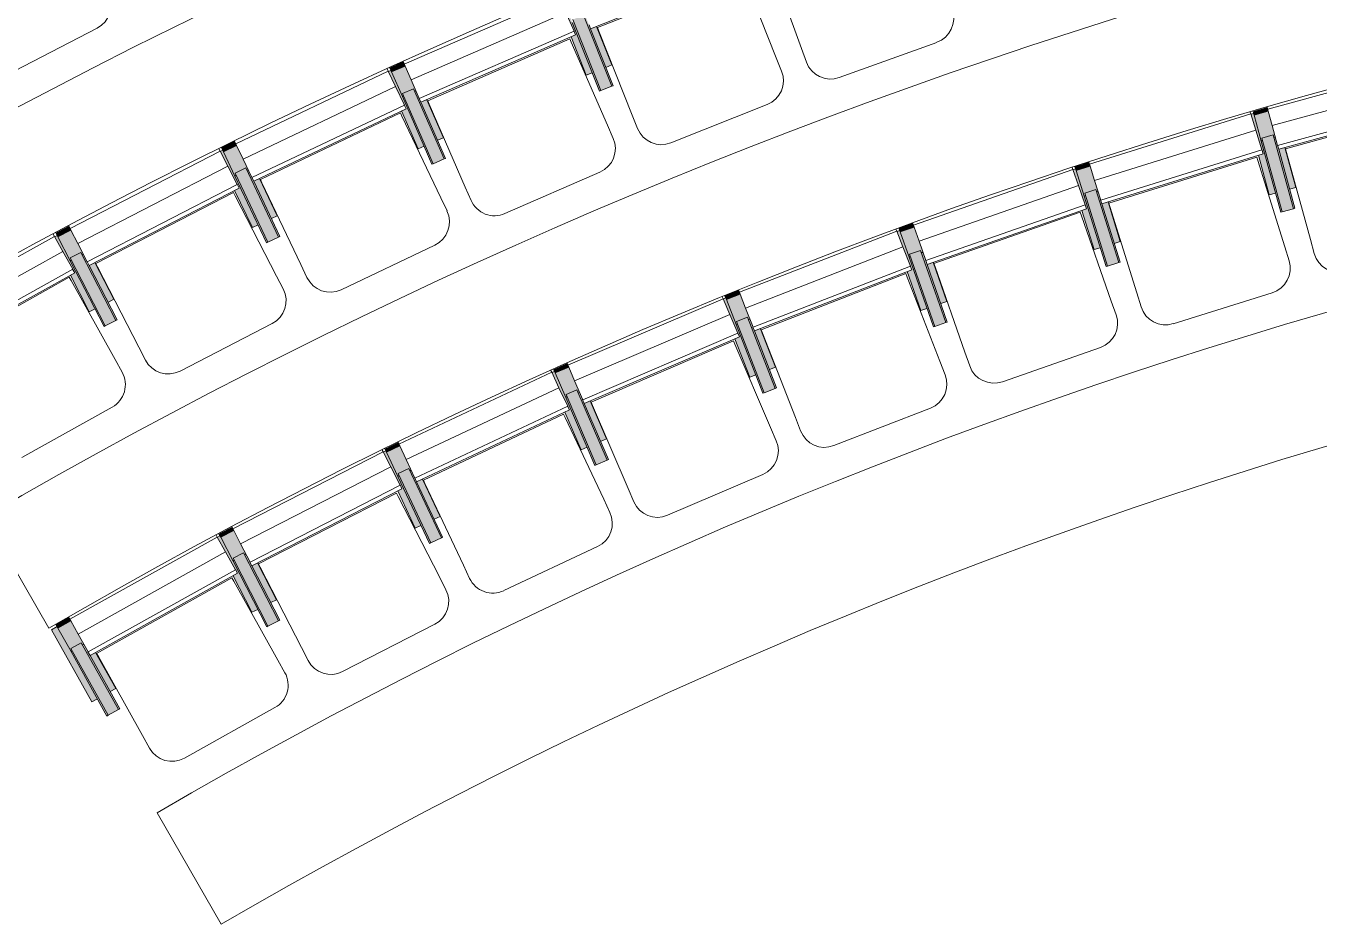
# Model space of a CAD drawing. Header units: millimetres. Extents: x 90978 to 295199, y -4084 to 97293.
# Drawn here: x 203452 to 206977, y 17913 to 20361 of the extents above; entities that cross this region are included whole.
import ezdxf

# ---------------------------------------------------------------- set-up
doc = ezdxf.new("R2010")
doc.units = ezdxf.units.MM
doc.header["$MEASUREMENT"] = 0
doc.layers.add('CSM-STL-XX-ZZ-M3-A-XXXX-00001_detached _19_04_21__rvt-1-Level 0$0$I-FURN', color=8, linetype='CONTINUOUS', lineweight=9)

msp = doc.modelspace()

# ---------------------------------------------------------------- hatches: boundary and pattern name
at = {"layer": 'CSM-STL-XX-ZZ-M3-A-XXXX-00001_detached _19_04_21__rvt-1-Level 0$0$I-FURN'}
h = msp.add_hatch(color=256, dxfattribs=at)
h.paths.add_polyline_path([(204979.6, 20226.3), (204995.9, 20232.8), (204912.6, 20441.9), (204905.6, 20439.1), (204949.4, 20335.9), (204938, 20330.9), (204974.6, 20239.1)], flags=0)
h.paths.add_polyline_path([(205033.1, 20247.6), (205049.3, 20254.1), (205007.6, 20358.9), (204991.3, 20352.4), (205019.5, 20281.7)], flags=0)
for points in [[(205015.8, 20182.8), (205019.5, 20184.3), (204944.6, 20371.8), (204941.4, 20369.6), (205015.2, 20184.3)], [(205019.5, 20184.3), (205049.3, 20196.2), (204971.6, 20389.5), (204942.4, 20377.9), (205013.6, 20199.1)], [(205049.3, 20196.2), (205053, 20197.6), (204978.6, 20384.4), (204974.6, 20383.8), (205037, 20227.1)], [(204449, 20235.3), (204485.7, 20251.3), (204480.3, 20263.5), (204444, 20246.8)], [(204478.4, 20167.9), (204481.6, 20170.4), (204479.1, 20176.3), (204508.5, 20189.1), (204511.1, 20183.2), (204515.1, 20183.9), (204485.7, 20251.3), (204449, 20235.3), (204477.5, 20170)], [(204558.8, 19983.7), (204562.4, 19985.2), (204481.6, 20170.4), (204478.4, 20167.9), (204558.1, 19985.2)], [(204562.4, 19985.2), (204591.9, 19998.1), (204508.5, 20189.1), (204479.1, 20176.3), (204551.3, 20010.8)], [(204591.9, 19998.1), (204595.5, 19999.7), (204515.1, 20183.9), (204511.1, 20183.2), (204583, 20018.4)], [(206799.3, 20117.8), (206837.9, 20128.4), (206835, 20138.9), (206796.6, 20127.7)], [(206818.7, 20046.9), (206822.2, 20048.9), (206820.6, 20055.1), (206851.5, 20063.6), (206853.2, 20057.4), (206857.3, 20057.5), (206837.9, 20128.4), (206799.3, 20117.8), (206818, 20049.5)], [(206875.6, 19854.1), (206906.6, 19862.6), (206851.5, 20063.6), (206820.6, 20055.1), (206837.3, 19993.8)], [(206906.6, 19862.6), (206910.4, 19863.6), (206856.1, 20057.5), (206853.2, 20057.4), (206887.8, 19931)], [(203990.6, 20017.7), (204026.7, 20034.9), (204021.1, 20046.7), (203985.3, 20029)], [(204022.2, 19951.4), (204025.3, 19953.9), (204022.5, 19959.7), (204051.6, 19973.5), (204054.3, 19967.7), (204058.3, 19968.5), (204026.7, 20034.9), (203990.6, 20017.7), (204021.3, 19953.2)], [(206871.8, 19853.1), (206875.6, 19854.1), (206822.2, 20048.9), (206818.7, 20046.9), (206871.5, 19854.1)], [(206314.4, 19966.9), (206352.5, 19978.8), (206349.2, 19989.4), (206311.2, 19977.2)], [(204112, 19771.5), (204141, 19785.3), (204051.6, 19973.5), (204022.5, 19959.7), (204095.6, 19806)], [(204108.5, 19769.8), (204112, 19771.5), (204025.3, 19953.9), (204022.5, 19950.5), (204107.7, 19771.5)], [(204141, 19785.3), (204144.6, 19787), (204058.3, 19968.5), (204054.3, 19967.7), (204135.6, 19796.7)], [(206336.2, 19896.7), (206339.7, 19898.8), (206337.7, 19905), (206368.4, 19914.5), (206370.3, 19908.4), (206374.4, 19908.6), (206352.5, 19978.8), (206314.4, 19966.9), (206335.8, 19897.9)], [(206399.7, 19706), (206430.4, 19715.5), (206368.4, 19914.5), (206337.7, 19905), (206357.2, 19842.3)], [(206395.9, 19704.8), (206399.7, 19706), (206338.7, 19898.2), (206336.2, 19896.7), (206395.6, 19706)], [(206430.4, 19715.5), (206434.1, 19716.7), (206374.4, 19908.6), (206370.3, 19908.4), (206410.3, 19779.9)], [(203539.5, 19785.4), (203575, 19803.8), (203569, 19815.4), (203533.7, 19796.7)], [(205834.9, 19799.3), (205872.6, 19812.5), (205868.7, 19823.7), (205831, 19810.4), (205832.1, 19807.4)], [(205859.1, 19730), (205862.5, 19732.2), (205860.4, 19738.2), (205890.7, 19748.8), (205892.8, 19742.8), (205896.9, 19743.2), (205872.6, 19812.5), (205834.9, 19799.3), (205858.4, 19732)], [(203573.2, 19720.1), (203576.2, 19722.8), (203573.3, 19728.5), (203602.3, 19742.3), (203604.8, 19737.5), (203608.7, 19738.5), (203575, 19803.8), (203539.5, 19785.4), (203572.3, 19721.8)], [(203668.8, 19543.3), (203697.4, 19558), (203601.1, 19742.8), (203573.3, 19728.5), (203647.2, 19585.2)], [(203697.4, 19558), (203700.9, 19559.8), (203608.7, 19738.5), (203604.8, 19737.5), (203695.4, 19561.8)], [(205929.2, 19541.5), (205959.5, 19552.1), (205890.7, 19748.8), (205860.4, 19738.2), (205905.9, 19608.1)], [(205959.5, 19552.1), (205963.2, 19553.4), (205896.9, 19743.2), (205892.8, 19742.8), (205943.1, 19599)], [(203665.3, 19541.5), (203668.8, 19543.3), (203575.4, 19722.1), (203573.3, 19719.9), (203664.4, 19543.3)], [(205925.4, 19540.2), (205929.2, 19541.5), (205862.4, 19732.1), (205859.3, 19729.6), (205925, 19541.5)], [(205361.5, 19615.4), (205398.8, 19629.8), (205394.4, 19641), (205357.5, 19625.5)], [(205388.1, 19546.9), (205391.4, 19549.2), (205389.1, 19555.2), (205419, 19566.8), (205421.4, 19560.9), (205425.4, 19561.4), (205398.8, 19629.8), (205361.5, 19615.4), (205387.4, 19548.7)], [(205464.6, 19360.9), (205494.5, 19372.6), (205419, 19566.8), (205389.1, 19555.2), (205459.5, 19373.9)], [(205494.5, 19372.6), (205498.2, 19374), (205425.4, 19561.4), (205421.4, 19560.9), (205494, 19373.9)], [(205460.9, 19359.5), (205464.6, 19360.9), (205391.4, 19549.2), (205388.1, 19546.9), (205460.4, 19360.9)], [(204894.7, 19415.2), (204931.5, 19430.9), (204927, 19441.2), (204890.6, 19424.7)], [(204923.7, 19347.6), (204926.9, 19350.1), (204924.4, 19356), (204953.9, 19368.6), (204956.4, 19362.8), (204960.4, 19363.4), (204931.5, 19430.9), (204894.7, 19415.2), (204923, 19349.3)], [(205002.9, 19162.9), (205006.5, 19164.4), (204926.9, 19350.1), (204923.7, 19347.6), (205002.2, 19164.4)], [(205006.5, 19164.4), (205036, 19177.1), (204953.9, 19368.6), (204924.4, 19356), (204996.4, 19188.1)], [(205036, 19177.1), (205039.7, 19178.7), (204960.4, 19363.4), (204956.4, 19362.8), (205026.3, 19199.8)], [(204435.1, 19199), (204471.3, 19216), (204466.7, 19225.9), (204430.7, 19208.3)], [(204466.4, 19132.5), (204469.5, 19135.1), (204466.8, 19140.9), (204495.9, 19154.5), (204498.6, 19148.8), (204502.6, 19149.5), (204471.3, 19216), (204435.1, 19199), (204465.7, 19133.9)], [(204555.5, 18952.3), (204584.6, 18966), (204495.9, 19154.5), (204466.8, 19140.9), (204551.2, 18961.3)], [(204584.6, 18966), (204588.1, 18967.6), (204502.6, 19149.5), (204498.6, 19148.8), (204579.1, 18977.5)], [(204551.9, 18950.6), (204555.5, 18952.3), (204469.5, 19135.1), (204466.8, 19131.6), (204551.2, 18952.1)], [(203983.2, 18967.1), (204018.8, 18985.4), (204013.8, 18995.2), (203978.4, 18976.6)], [(204016.8, 18901.7), (204019.8, 18904.4), (204016.9, 18910.1), (204046, 18923.9), (204048.4, 18919.1), (204052.4, 18920), (204018.8, 18985.4), (203983.2, 18967.1), (204016.2, 18902.9)], [(204112.1, 18724.7), (204140.6, 18739.4), (204045.5, 18924.8), (204016.9, 18910.1), (204090.8, 18766.2)], [(204108.6, 18722.9), (204112.1, 18724.7), (204019, 18903.7), (204016.9, 18901.5), (204107.6, 18724.7)], [(204140.6, 18739.4), (204144.2, 18741.2), (204052.4, 18920), (204048.4, 18919.1), (204138.9, 18742.8)], [(203539.6, 18719.8), (203574.6, 18739.3), (203568.9, 18749.5), (203534, 18729.8)], [(203575.4, 18655.6), (203578.4, 18658.4), (203575.2, 18664), (203603.7, 18678.9), (203606.4, 18674), (203610.3, 18675.1), (203574.6, 18739.3), (203539.9, 18719.3), (203575.2, 18655.9)], [(203676.7, 18482), (203704.8, 18497.6), (203603.3, 18679.6), (203575.2, 18664), (203649.9, 18530.1)], [(203673.3, 18480), (203676.7, 18482), (203578.4, 18658.4), (203575.4, 18655.6), (203672.2, 18482)], [(203704.8, 18497.6), (203708.2, 18499.5), (203610.3, 18675.1), (203606.4, 18674), (203649.9, 18596)]]:
    msp.add_hatch(color=256, dxfattribs=at).paths.add_polyline_path(points, flags=0)
h = msp.add_hatch(color=256, dxfattribs=at)
h.paths.add_polyline_path([(204521.2, 20026), (204537.3, 20033), (204447.3, 20239.2), (204440.8, 20235.3), (204488.5, 20135), (204476.5, 20128.6), (204499.2, 20076.5)], flags=0)
h.paths.add_polyline_path([(204573.9, 20049), (204590, 20056), (204544.9, 20159.4), (204528.8, 20152.4), (204562.4, 20075.4)], flags=0)
h = msp.add_hatch(color=256, dxfattribs=at)
h.paths.add_polyline_path([(206840.7, 19900.3), (206857.6, 19905), (206798.2, 20122), (206790.4, 20119.8), (206823.8, 20012.4), (206811.1, 20008.5), (206837.3, 19912.8)], flags=0)
h.paths.add_polyline_path([(206896.2, 19915.5), (206913, 19920.1), (206882.9, 20028.8), (206866.6, 20023.5), (206887.8, 19945.9)], flags=0)
h = msp.add_hatch(color=256, dxfattribs=at)
h.paths.add_polyline_path([(204069.6, 19810.9), (204085.4, 19818.4), (203988.8, 20021.6), (203982.3, 20017.7), (204033.3, 19918.8), (204021.2, 19912.5), (204054.6, 19842.3)], flags=0)
h.paths.add_polyline_path([(204121.5, 19835.6), (204137.3, 19843.1), (204088.9, 19945), (204073.4, 19936.7), (204118.3, 19842.3)], flags=0)
h = msp.add_hatch(color=256, dxfattribs=at)
h.paths.add_polyline_path([(206363.2, 19751), (206379.9, 19756.2), (206313.1, 19971), (206305.4, 19968.6), (206342.5, 19862.4), (206329.9, 19858), (206342.5, 19817.6)], flags=0)
h.paths.add_polyline_path([(206418.1, 19768.1), (206434.8, 19773.3), (206401.3, 19880.9), (206384.6, 19875.7), (206410.3, 19793.1)], flags=0)
h = msp.add_hatch(color=256, dxfattribs=at)
h.paths.add_polyline_path([(203625.1, 19581.3), (203640.7, 19589.3), (203537.5, 19789.3), (203531, 19785.4), (203585.4, 19687.9), (203573.5, 19681.3), (203611.2, 19608.1)], flags=0)
h.paths.add_polyline_path([(203676.2, 19607.6), (203691.8, 19615.7), (203640.1, 19715.9), (203624.5, 19707.9), (203675.9, 19608.1)], flags=0)
h = msp.add_hatch(color=256, dxfattribs=at)
h.paths.add_polyline_path([(205891.2, 19585.2), (205907.7, 19591), (205833.5, 19803.4), (205825.9, 19800.8), (205866.6, 19695.9), (205854.2, 19691.1), (205883.2, 19608.1)], flags=0)
h.paths.add_polyline_path([(205945.4, 19604.2), (205962, 19610), (205924.8, 19716.4), (205908.4, 19710.3), (205944.1, 19608.1)], flags=0)
h = msp.add_hatch(color=256, dxfattribs=at)
h.paths.add_polyline_path([(205425.1, 19403.3), (205441.4, 19409.7), (205359.9, 19619.4), (205352.4, 19616.5), (205396.7, 19513.1), (205384.6, 19507.5), (205421.4, 19413)], flags=0)
h.paths.add_polyline_path([(205478.7, 19424.2), (205495, 19430.5), (205454.2, 19535.6), (205437.9, 19529.3), (205464.6, 19460.5)], flags=0)
h = msp.add_hatch(color=256, dxfattribs=at)
h.paths.add_polyline_path([(204965.6, 19205.5), (204981.7, 19212.4), (204893, 19419.1), (204886, 19415.2), (204933.5, 19314.2), (204921.4, 19308.5), (204956.4, 19226.9)], flags=0)
h.paths.add_polyline_path([(205018.5, 19228.1), (205034.5, 19235), (204990.1, 19338.7), (204974, 19331.8), (205006.5, 19255.9)], flags=0)
h = msp.add_hatch(color=256, dxfattribs=at)
h.paths.add_polyline_path([(204513.2, 18991.9), (204529, 18999.3), (204433.3, 19202.9), (204426.2, 19199), (204477.3, 19099.4), (204465.5, 19093.3), (204498.6, 19022.9)], flags=0)
h.paths.add_polyline_path([(204565.2, 19016.3), (204581.1, 19023.8), (204533.1, 19125.8), (204517.7, 19117.4), (204555.5, 19037)], flags=0)
h = msp.add_hatch(color=256, dxfattribs=at)
h.paths.add_polyline_path([(204068.4, 18762.8), (204084, 18770.8), (203981.3, 18971), (203974.2, 18967.1), (204028.9, 18869), (204017.2, 18862.5), (204048.4, 18801.8)], flags=0)
h.paths.add_polyline_path([(204119.6, 18789), (204135.1, 18797), (204083.7, 18897.4), (204068.1, 18889.4), (204112.1, 18803.7)], flags=0)
h = msp.add_hatch(color=256, dxfattribs=at)
h.paths.add_polyline_path([(203631.8, 18518.5), (203647.1, 18527), (203537.5, 18723.6), (203522.2, 18715), (203620.8, 18538.3)], flags=0)
h.paths.add_polyline_path([(203682, 18546.5), (203697.3, 18555), (203642.4, 18653.5), (203627.5, 18644.3), (203676.7, 18556)], flags=0)

# ---------------------------------------------------------------- linework, layer by layer
for p, q in [((204991.3, 20352.4), (205418.7, 20522.6)), ((205009.9, 20355.9), (205402.4, 20512.2)), ((205565.8, 20299.1), (205482.1, 20530.9)), ((205406.1, 20503), (205497.2, 20274)), ((204483.5, 20256.2), (204905.2, 20440.1)), ((204923.7, 20397.6), (204502.1, 20213.6)), ((204923.7, 20397.6), (204946.1, 20346.4)), ((204942.4, 20377.9), (205019.5, 20184.3)), ((204972.2, 20389.8), (205049.3, 20196.2)), ((203395.9, 20224.6), (203646.7, 20354.6)), ((204524.5, 20162.4), (204946.1, 20346.4)), ((204528.8, 20152.4), (204950.5, 20336.3)), ((204941.4, 20369.6), (205015.8, 20182.8)), ((204945.8, 20347), (204950.5, 20336.3)), ((204991.3, 20352.4), (204987, 20363.2)), ((205053, 20197.6), (204991.3, 20352.4)), ((205049.3, 20254.1), (205007.6, 20358.9)), ((205013.6, 20346.6), (205009.9, 20355.9)), ((205104.8, 20117.7), (205013.6, 20346.6)), ((204547.3, 20156.4), (204934.5, 20325.4)), ((204934.5, 20325.4), (204938.5, 20316.3)), ((204938, 20330.9), (204979.6, 20226.3)), ((204938.5, 20316.3), (205037, 20090.4)), ((205668.9, 20219.9), (205934.5, 20315.8)), ((205497.2, 20274), (205511.9, 20237.3)), ((205579.2, 20261.9), (205565.8, 20299.1)), ((204024.4, 20039.7), (204439.9, 20237.2)), ((204436.9, 20243.5), (204439.9, 20237.2)), ((204439.9, 20237.2), (204459.8, 20195.3)), ((204447.3, 20239.2), (204440.4, 20236.2)), ((204449, 20235.3), (204444, 20246.8)), ((204449, 20235.3), (204485.7, 20251.3)), ((204449, 20235.3), (204478.4, 20167.9)), ((204480.3, 20263.5), (204485.7, 20251.3)), ((204502.1, 20213.6), (204485.7, 20251.3)), ((204979.6, 20226.3), (204995.9, 20232.8)), ((205033.1, 20247.6), (205049.3, 20254.1)), ((206836.5, 20133.5), (207280.1, 20255)), ((204459.8, 20195.3), (204044.4, 19997.8)), ((204459.8, 20195.3), (204483.8, 20144.9)), ((204524.5, 20162.4), (204502.1, 20213.6)), ((205049.3, 20196.2), (205019.5, 20184.3)), ((205053, 20197.6), (205049.3, 20196.2)), ((207292.4, 20210.2), (206848.7, 20088.8)), ((204478.4, 20167.9), (204481.6, 20170.4)), ((204478.4, 20167.9), (204558.8, 19983.7)), ((204479.1, 20176.3), (204508.5, 20189.1)), ((204479.1, 20176.3), (204562.4, 19985.2)), ((204508.5, 20189.1), (204591.9, 19998.1)), ((204511.1, 20183.2), (204515.1, 20183.9)), ((204528.8, 20152.4), (204524.2, 20163)), ((204590, 20056), (204544.9, 20159.4)), ((205019.5, 20184.3), (205015.8, 20182.8)), ((204068.4, 19947.3), (204483.8, 20144.9)), ((204073.1, 19937.4), (204488.5, 20135)), ((204476.2, 20129.1), (204521.2, 20026)), ((204483.5, 20145.5), (204488.5, 20135)), ((204595.5, 19999.7), (204528.8, 20152.4)), ((204551.3, 20147.3), (204547.3, 20156.4)), ((204649.8, 19921.5), (204551.3, 20147.3)), ((205210.3, 20041.9), (205472.7, 20146.4)), ((206788.7, 20125.5), (206790.2, 20120.6)), ((206799.3, 20117.8), (206796.6, 20127.7)), ((206799.3, 20117.8), (206837.9, 20128.4)), ((206835, 20138.9), (206837.9, 20128.4)), ((206848.7, 20088.8), (206837.9, 20128.4)), ((206863.5, 20034.9), (207307.2, 20156.3)), ((206866.4, 20024.3), (207310.1, 20145.8)), ((206885.2, 20025.7), (207292.7, 20137.3)), ((204091.4, 19942.1), (204472.9, 20123.5)), ((204472.9, 20123.5), (204477.2, 20114.6)), ((204477.2, 20114.6), (204583, 19892)), ((205037, 20090.4), (205052.8, 20054.2)), ((205119.4, 20081), (205104.8, 20117.7)), ((206351, 19983.9), (206790.2, 20120.6)), ((206790.2, 20120.6), (206804, 20076.3)), ((206798.2, 20122), (206790.4, 20119.8)), ((206799.3, 20117.8), (206818.7, 20046.9)), ((206863.5, 20034.9), (206848.7, 20088.8)), ((204573.9, 20049), (204590, 20056)), ((206804, 20076.3), (206364.7, 19939.6)), ((206804, 20076.3), (206820.6, 20022.9)), ((206820.6, 20055.1), (206851.5, 20063.6)), ((206820.6, 20055.1), (206875.6, 19854.1)), ((206851.5, 20063.6), (206906.6, 19862.6)), ((206853.2, 20057.4), (206857.3, 20057.5)), ((203572.6, 19808.5), (203981.4, 20019.4)), ((203978.2, 20025.5), (203981.4, 20019.4)), ((203981.4, 20019.4), (204002.7, 19978.2)), ((203988.8, 20021.6), (203981.9, 20018.4)), ((203990.6, 20017.7), (203985.3, 20029)), ((203990.6, 20017.7), (204026.7, 20034.9)), ((204021.1, 20046.7), (204026.7, 20034.9)), ((204044.4, 19997.8), (204026.7, 20034.9)), ((204521.2, 20026), (204537.3, 20033)), ((206381.3, 19886.2), (206820.6, 20022.9)), ((206818.7, 20046.9), (206822.2, 20048.9)), ((206818.7, 20046.9), (206871.8, 19853.1)), ((206820.4, 20023.5), (206823.8, 20012.4)), ((206866.4, 20024.3), (206863.3, 20035.5)), ((206910.4, 19863.6), (206866.4, 20024.3)), ((206913, 19920.1), (206883.3, 20028.9)), ((206887.8, 20016.1), (206885.2, 20025.7)), ((203990.6, 20017.7), (204022.2, 19951.4)), ((204068.4, 19947.3), (204044.4, 19997.8)), ((204562.4, 19985.2), (204558.8, 19983.7)), ((204591.9, 19998.1), (204562.4, 19985.2)), ((204595.5, 19999.7), (204591.9, 19998.1)), ((206349.2, 19989.4), (206352.5, 19978.8)), ((206384.6, 19875.7), (206823.8, 20012.4)), ((206403.4, 19877.8), (206806.8, 20003.3)), ((206806.8, 20003.3), (206809.7, 19993.8)), ((206809.7, 19993.8), (206882.9, 19758.5)), ((206811.1, 20008.5), (206840.7, 19900.3)), ((206952.9, 19778.4), (206887.8, 20016.1)), ((204002.7, 19978.2), (203593.8, 19767.3)), ((204002.7, 19978.2), (204028.3, 19928.5)), ((204022.2, 19951.4), (204025.3, 19953.9)), ((204022.2, 19951.4), (204108.5, 19769.8)), ((204022.5, 19959.7), (204051.6, 19973.5)), ((204022.5, 19959.7), (204112, 19771.5)), ((204051.6, 19973.5), (204141, 19785.3)), ((204054.3, 19967.7), (204058.3, 19968.5)), ((204073.1, 19937.4), (204068.1, 19947.9)), ((204757.8, 19849.1), (205016.7, 19962.1)), ((205870.9, 19817.6), (206305.1, 19969.3)), ((206303.3, 19974.6), (206305.1, 19969.3)), ((206305.1, 19969.3), (206320.4, 19925.5)), ((206313.1, 19971), (206305.4, 19968.6)), ((206314.4, 19966.9), (206311.2, 19977.2)), ((206314.4, 19966.9), (206352.5, 19978.8)), ((206314.4, 19966.9), (206336.2, 19896.7)), ((206364.7, 19939.6), (206352.5, 19978.8)), ((203619.5, 19717.6), (204028.3, 19928.5)), ((203624.5, 19707.9), (204033.3, 19918.8)), ((204021.2, 19912.5), (204069.6, 19810.9)), ((204028, 19929.1), (204033.3, 19918.8)), ((204144.6, 19787), (204073.1, 19937.4)), ((204137.3, 19843.1), (204088.9, 19945)), ((204095.6, 19933.1), (204091.4, 19942.1)), ((204201.4, 19710.6), (204095.6, 19933.1)), ((204665.6, 19885.3), (204649.8, 19921.5)), ((206320.4, 19925.5), (205886.2, 19773.8)), ((206320.4, 19925.5), (206338.9, 19872.8)), ((206337.7, 19905), (206368.4, 19914.5)), ((206381.3, 19886.2), (206364.7, 19939.6)), ((206368.4, 19914.5), (206430.4, 19715.5)), ((206896.2, 19915.5), (206913, 19920.1)), ((203642.6, 19713.1), (204018.1, 19906.8)), ((204018.1, 19906.8), (204022.6, 19898)), ((204022.6, 19898), (204135.6, 19679)), ((204583, 19892), (204600, 19856.3)), ((206336.2, 19896.7), (206339.7, 19898.8)), ((206336.2, 19896.7), (206395.9, 19704.8)), ((206337.7, 19905), (206399.7, 19706)), ((206370.3, 19908.4), (206374.4, 19908.6)), ((206384.6, 19875.7), (206381.2, 19886.8)), ((206434.8, 19773.3), (206401.3, 19880.9)), ((206406.3, 19868.3), (206403.4, 19877.8)), ((206840.7, 19900.3), (206857.6, 19905)), ((204121.5, 19835.6), (204137.3, 19843.1)), ((205904.6, 19721), (206338.9, 19872.8)), ((205908.2, 19710.7), (206342.5, 19862.4)), ((205926.9, 19713.4), (206325.7, 19852.7)), ((206325.7, 19852.7), (206329, 19843.4)), ((206329, 19843.4), (206410.3, 19610.7)), ((206329.9, 19858), (206363.2, 19751)), ((206338.7, 19873.4), (206342.5, 19862.4)), ((206434.1, 19716.7), (206384.6, 19875.7)), ((206479.6, 19633), (206406.3, 19868.3)), ((206875.6, 19854.1), (206871.8, 19853.1)), ((206906.6, 19862.6), (206875.6, 19854.1)), ((206910.4, 19863.6), (206906.6, 19862.6)), ((203569, 19815.4), (203575, 19803.8)), ((204069.6, 19810.9), (204085.4, 19818.4)), ((205823.2, 19807.6), (205825.6, 19801.5)), ((205834.9, 19799.3), (205831, 19810.4)), ((205834.9, 19799.3), (205872.6, 19812.5)), ((205868.7, 19823.7), (205872.6, 19812.5)), ((205886.2, 19773.8), (205872.6, 19812.5)), ((203128.5, 19562.8), (203530.2, 19786.8)), ((203526.7, 19793.1), (203530.2, 19786.8)), ((203530.2, 19786.8), (203552.8, 19746.3)), ((203537.5, 19789.3), (203530.8, 19785.8)), ((203539.5, 19785.4), (203533.7, 19796.7)), ((203539.5, 19785.4), (203575, 19803.8)), ((203539.5, 19785.4), (203573.2, 19720.1)), ((203593.8, 19767.3), (203575, 19803.8)), ((204112, 19771.5), (204108.5, 19769.8)), ((204141, 19785.3), (204112, 19771.5)), ((204144.6, 19787), (204141, 19785.3)), ((205396.8, 19634.8), (205825.6, 19801.5)), ((205825.6, 19801.5), (205842.4, 19758.2)), ((205833.5, 19803.4), (205825.9, 19800.8)), ((205834.9, 19799.3), (205859.1, 19730)), ((205904.6, 19721), (205886.2, 19773.8)), ((206418.1, 19768.1), (206434.8, 19773.3)), ((206963.3, 19740.3), (206952.9, 19778.4)), ((203552.8, 19746.3), (203151, 19522.3)), ((203552.8, 19746.3), (203580, 19697.5)), ((203573.3, 19728.5), (203601.8, 19743.2)), ((203619.5, 19717.6), (203593.8, 19767.3)), ((203601.8, 19743.2), (203697.4, 19558)), ((203604.8, 19737.5), (203608.7, 19738.5)), ((204311.7, 19641.7), (204566.8, 19763)), ((205842.4, 19758.2), (205413.6, 19591.6)), ((205842.4, 19758.2), (205862.6, 19706.1)), ((205860.4, 19738.2), (205890.7, 19748.8)), ((205860.4, 19738.2), (205929.2, 19541.5)), ((205890.7, 19748.8), (205959.5, 19552.1)), ((205892.8, 19742.8), (205896.9, 19743.2)), ((206363.2, 19751), (206379.9, 19756.2)), ((206882.9, 19758.5), (206894.7, 19720.8)), ((203573.2, 19720.1), (203576.2, 19722.8)), ((203573.2, 19720.1), (203665.3, 19541.5)), ((203573.3, 19728.5), (203668.8, 19543.3)), ((203624.5, 19707.9), (203619.2, 19718.2)), ((203700.9, 19559.8), (203624.5, 19707.9)), ((203691.8, 19615.7), (203640.1, 19715.9)), ((203647.2, 19704.3), (203642.6, 19713.1)), ((203760.2, 19485.3), (203647.2, 19704.3)), ((204218.4, 19674.9), (204201.4, 19710.6)), ((205433.9, 19539.5), (205862.6, 19706.1)), ((205859.1, 19730), (205862.5, 19732.2)), ((205859.1, 19730), (205925.4, 19540.2)), ((205862.4, 19706.8), (205866.6, 19695.9)), ((205908.2, 19710.7), (205904.4, 19721.6)), ((205963.2, 19553.4), (205908.2, 19710.7)), ((205962, 19610), (205924.8, 19716.4)), ((205930.2, 19704), (205926.9, 19713.4)), ((206011.5, 19471.3), (205930.2, 19704)), ((206399.7, 19706), (206395.9, 19704.8)), ((206430.4, 19715.5), (206399.7, 19706)), ((206434.1, 19716.7), (206430.4, 19715.5)), ((203178.3, 19473.5), (203580, 19697.5)), ((203183.6, 19463.9), (203585.4, 19687.9)), ((203201.6, 19469.7), (203570.5, 19675.5)), ((203570.5, 19675.5), (203575.4, 19666.8)), ((203573.5, 19681.3), (203625.1, 19581.3)), ((203575.4, 19666.8), (203695.4, 19451.6)), ((203579.7, 19698.1), (203585.4, 19687.9)), ((204135.6, 19679), (204153.7, 19643.9)), ((205437.9, 19529.3), (205866.6, 19695.9)), ((205456.4, 19532.6), (205850.2, 19685.7)), ((205850.2, 19685.7), (205853.8, 19676.4)), ((205853.8, 19676.4), (205943.1, 19446.7)), ((205854.2, 19691.1), (205891.2, 19585.2)), ((205394.4, 19641), (205398.8, 19629.8)), ((206491.3, 19595.3), (206479.6, 19633)), ((206578.9, 19549.2), (206848.7, 19633.2)), ((203677.2, 19608.1), (203691.8, 19615.7)), ((204929.4, 19435.8), (205352.1, 19617.2)), ((205349.9, 19622.3), (205352.1, 19617.2)), ((205352.1, 19617.2), (205370.4, 19574.5)), ((205359.9, 19619.4), (205352.4, 19616.5)), ((205361.5, 19615.4), (205357.5, 19625.5)), ((205361.5, 19615.4), (205398.8, 19629.8)), ((205361.5, 19615.4), (205388.1, 19546.9)), ((205413.6, 19591.6), (205398.8, 19629.8)), ((205945.4, 19604.2), (205962, 19610)), ((206410.3, 19610.7), (206423.4, 19573.4)), ((203625.1, 19581.3), (203640.7, 19589.3)), ((205370.4, 19574.5), (204947.6, 19393.2)), ((205370.4, 19574.5), (205392.4, 19523.2)), ((205389.1, 19555.2), (205419, 19566.8)), ((205433.9, 19539.5), (205413.6, 19591.6)), ((205419, 19566.8), (205494.5, 19372.6)), ((205421.4, 19560.9), (205425.4, 19561.4)), ((205891.2, 19585.2), (205907.7, 19591)), ((203668.8, 19543.3), (203665.3, 19541.5)), ((203697.4, 19558), (203668.8, 19543.3)), ((203700.9, 19559.8), (203697.4, 19558)), ((203872.6, 19420.1), (204123.6, 19549.6)), ((205388.1, 19546.9), (205391.4, 19549.2)), ((205388.1, 19546.9), (205460.9, 19359.5)), ((205389.1, 19555.2), (205464.6, 19360.9)), ((205437.9, 19529.3), (205433.6, 19540.1)), ((205498.2, 19374), (205437.9, 19529.3)), ((205495, 19430.5), (205454.2, 19535.6)), ((205460, 19523.3), (205456.4, 19532.6)), ((205929.2, 19541.5), (205925.4, 19540.2)), ((205959.5, 19552.1), (205929.2, 19541.5)), ((205963.2, 19553.4), (205959.5, 19552.1)), ((204969.7, 19341.8), (205392.4, 19523.2)), ((204974, 19331.8), (205396.7, 19513.1)), ((204992.5, 19335.7), (205380.7, 19502.3)), ((205380.7, 19502.3), (205384.6, 19493.1)), ((205384.5, 19507.8), (205425.1, 19403.3)), ((205384.6, 19493.1), (205481.8, 19266.7)), ((205392.2, 19523.8), (205396.7, 19513.1)), ((205549.3, 19293.7), (205460, 19523.3)), ((203778.3, 19450.2), (203760.2, 19485.3)), ((206024.6, 19434), (206011.5, 19471.3)), ((206113.7, 19391.1), (206380.4, 19484.3)), ((203695.4, 19451.6), (203714.6, 19417.1)), ((204883.1, 19421.3), (204885.3, 19416.7)), ((204893, 19419.1), (204885.6, 19416)), ((204894.7, 19415.2), (204890.6, 19424.7)), ((204894.7, 19415.2), (204931.5, 19430.9)), ((204927, 19441.2), (204931.5, 19430.9)), ((204947.6, 19393.2), (204931.5, 19430.9)), ((205478.7, 19424.2), (205495, 19430.5)), ((205943.1, 19446.7), (205957.4, 19409.9)), ((204469, 19220.9), (204885.3, 19416.7)), ((204885.3, 19416.7), (204905, 19374.7)), ((204894.7, 19415.2), (204923.7, 19347.6)), ((204969.7, 19341.8), (204947.6, 19393.2)), ((205425.1, 19403.3), (205441.4, 19409.7)), ((204905, 19374.7), (204488.8, 19178.9)), ((204905, 19374.7), (204928.8, 19324.1)), ((204923.7, 19347.6), (204926.9, 19350.1)), ((204924.4, 19356), (204953.9, 19368.6)), ((204924.4, 19356), (205006.5, 19164.4)), ((204953.9, 19368.6), (205036, 19177.1)), ((204956.4, 19362.8), (204960.4, 19363.4)), ((205464.6, 19360.9), (205460.9, 19359.5)), ((205494.5, 19372.6), (205464.6, 19360.9)), ((205498.2, 19374), (205494.5, 19372.6)), ((203440.9, 19184.3), (203687.6, 19321.8)), ((204512.6, 19128.3), (204928.8, 19324.1)), ((204517.2, 19118.4), (204933.5, 19314.2)), ((204923.7, 19347.6), (205002.9, 19162.9)), ((204928.5, 19324.7), (204933.5, 19314.2)), ((204974, 19331.8), (204969.4, 19342.4)), ((205039.7, 19178.7), (204974, 19331.8)), ((205034.5, 19235), (204990.1, 19338.7)), ((204996.4, 19326.6), (204992.5, 19335.7)), ((205093.5, 19100.1), (204996.4, 19326.6)), ((205654.2, 19216.9), (205917.5, 19319.3)), ((204535.5, 19123), (204917.8, 19302.8)), ((204917.8, 19302.8), (204922.1, 19293.8)), ((204921.4, 19308.5), (204965.6, 19205.5)), ((204922.1, 19293.8), (205027, 19070.8)), ((205563.6, 19256.8), (205549.3, 19293.7)), ((205481.8, 19266.7), (205497.4, 19230.3)), ((204435.1, 19199), (204430.7, 19208.3)), ((204435.1, 19199), (204471.3, 19216)), ((204466.7, 19225.9), (204471.3, 19216)), ((204488.8, 19178.9), (204471.3, 19216)), ((204965.6, 19205.5), (204981.7, 19212.4)), ((205018.5, 19228.1), (205034.5, 19235)), ((204016.4, 18990.1), (204425.6, 19200.2)), ((204423.3, 19204.7), (204425.6, 19200.2)), ((204425.6, 19200.2), (204446.8, 19158.9)), ((204433.3, 19202.9), (204426, 19199.5)), ((204435.1, 19199), (204466.4, 19132.5)), ((204512.6, 19128.3), (204488.8, 19178.9)), ((205036, 19177.1), (205006.5, 19164.4)), ((205039.7, 19178.7), (205036, 19177.1)), ((204446.8, 19158.9), (204037.6, 18948.9)), ((204446.8, 19158.9), (204472.3, 19109.2)), ((204466.8, 19140.9), (204495.9, 19154.5)), ((204466.8, 19140.9), (204555.5, 18952.3)), ((204495.9, 19154.5), (204584.6, 18966)), ((204498.6, 19148.8), (204502.6, 19149.5)), ((205006.5, 19164.4), (205002.9, 19162.9)), ((205201, 19027.1), (205460.6, 19138.4)), ((204063.1, 18899.1), (204472.3, 19109.2)), ((204466.4, 19132.5), (204469.5, 19135.1)), ((204466.4, 19132.5), (204551.9, 18950.6)), ((204472, 19109.7), (204477.3, 19099.4)), ((204517.2, 19118.4), (204512.3, 19128.9)), ((204588.1, 18967.6), (204517.2, 19118.4)), ((204581.1, 19023.8), (204533.1, 19125.8)), ((204539.8, 19114), (204535.5, 19123)), ((204644.7, 18891), (204539.8, 19114)), ((204068.1, 18889.4), (204477.3, 19099.4)), ((204086.2, 18894.6), (204462.1, 19087.5)), ((204462.1, 19087.5), (204466.6, 19078.7)), ((204465.5, 19093.3), (204513.2, 18991.9)), ((204466.6, 19078.7), (204579.1, 18859.4)), ((205027, 19070.8), (205043.8, 19035.1)), ((205109.1, 19063.8), (205093.5, 19100.1)), ((203340.3, 19022.4), (203515.3, 18719.3)), ((204513.2, 18991.9), (204529, 18999.3)), ((204565.2, 19016.3), (204581.1, 19023.8)), ((203572, 18743.9), (203973.7, 18967.9)), ((203971, 18972.7), (203973.7, 18967.9)), ((203973.7, 18967.9), (203996.3, 18927.4)), ((203981.3, 18971), (203974.1, 18967.3)), ((203983.2, 18967.1), (203978.4, 18976.6)), ((203983.2, 18967.1), (204018.8, 18985.4)), ((203983.2, 18967.1), (204016.8, 18901.7)), ((204013.8, 18995.2), (204018.8, 18985.4)), ((204037.6, 18948.9), (204018.8, 18985.4)), ((204584.6, 18966), (204555.5, 18952.3)), ((204588.1, 18967.6), (204584.6, 18966)), ((203996.3, 18927.4), (203594.5, 18703.4)), ((203996.3, 18927.4), (204023.5, 18878.6)), ((204063.1, 18899.1), (204037.6, 18948.9)), ((204555.5, 18952.3), (204551.9, 18950.6)), ((204754.6, 18821.7), (205010.2, 18941.9)), ((204016.8, 18901.7), (204019.8, 18904.4)), ((204016.8, 18901.7), (204108.6, 18722.9)), ((204016.9, 18910.1), (204045.5, 18924.8)), ((204016.9, 18910.1), (204112.1, 18724.7)), ((204045.5, 18924.8), (204140.6, 18739.4)), ((204048.4, 18919.1), (204052.4, 18920)), ((204068.1, 18889.4), (204062.8, 18899.7)), ((204135.1, 18797), (204083.7, 18897.4)), ((204090.8, 18885.8), (204086.2, 18894.6)), ((204661.5, 18855.2), (204644.7, 18891)), ((203621.8, 18654.6), (204023.5, 18878.6)), ((203627.1, 18645), (204028.9, 18869)), ((203645.1, 18650.9), (204014, 18856.6)), ((204014, 18856.6), (204018.9, 18847.9)), ((204017.2, 18862.5), (204068.4, 18762.8)), ((204023.2, 18879.2), (204028.9, 18869)), ((204144.2, 18741.2), (204068.1, 18889.4)), ((204203.3, 18666.5), (204090.8, 18885.8)), ((204579.1, 18859.4), (204597.2, 18824.3)), ((204018.9, 18847.9), (204138.9, 18632.7)), ((204119.6, 18789), (204135.1, 18797)), ((203568.9, 18749.5), (203574.6, 18739.3)), ((204068.4, 18762.8), (204084, 18770.8)), ((203537.5, 18723.6), (203522.2, 18715)), ((203522.2, 18715), (203631.8, 18518.5)), ((203539.6, 18719.8), (203534, 18729.8)), ((203539.6, 18719.8), (203574.6, 18739.3)), ((203539.6, 18719.8), (203575.4, 18655.6)), ((203594.5, 18703.4), (203574.6, 18739.3)), ((204112.1, 18724.7), (204108.6, 18722.9)), ((204140.6, 18739.4), (204112.1, 18724.7)), ((204144.2, 18741.2), (204140.6, 18739.4)), ((204315.6, 18601.1), (204566.9, 18730)), ((203575.2, 18664), (203603.3, 18679.6)), ((203621.8, 18654.6), (203594.5, 18703.4)), ((203603.3, 18679.6), (203704.8, 18497.6)), ((203575.2, 18664), (203676.7, 18482)), ((203575.4, 18655.6), (203578.4, 18658.4)), ((203575.4, 18655.6), (203673.3, 18480)), ((203606.4, 18674), (203610.3, 18675.1)), ((203627.1, 18645), (203621.4, 18655.2)), ((203708.2, 18499.5), (203627.1, 18645)), ((203697.3, 18555), (203642.4, 18653.5)), ((203649.9, 18642.2), (203645.1, 18650.9)), ((204221.3, 18631.4), (204203.3, 18666.5)), ((203769.9, 18427), (203649.9, 18642.2)), ((204138.9, 18632.7), (204158.1, 18598.2)), ((203682, 18546.5), (203697.3, 18555)), ((203631.8, 18518.5), (203647.1, 18527)), ((203884.4, 18365.4), (204131.1, 18503)), ((203676.7, 18482), (203673.3, 18480)), ((203704.8, 18497.6), (203676.7, 18482)), ((203708.2, 18499.5), (203704.8, 18497.6)), ((203789.2, 18392.4), (203769.9, 18427)), ((203809.7, 18216.1), (203984.7, 17913))]:
    msp.add_line(p, q, dxfattribs=at)
for centre, radius, start, end in [((210932.5, 5981.5), 16605.9, 91.84556, 120.18853), ((210932.5, 5981.5), 16022.9, 91.91274, 120.19539), ((210932.5, 5981.5), 15672.9, 91.95547, 120.19975), ((210932.5, 5981.5), 15089.9, 92.03105, 120.20747), ((210932.5, 5981.5), 14739.9, 92.0793, 120.2124), ((203614.4, 20416.7), 70, 297.3941, 27.3941), ((205910.8, 20381.7), 70, 289.8599, 19.8599), ((205446.8, 20211.4), 70, 291.7166, 21.7166), ((205645.1, 20285.7), 70, 199.8599, 289.8599), ((210932.5, 5981.5), 14156.9, 92.16497, 120.20747), ((204988.7, 20026.2), 70, 293.5733, 23.5733), ((205184.4, 20106.9), 70, 201.7166, 291.7166), ((204729.8, 19913.2), 70, 203.5733, 293.5733), ((204536.7, 19826.3), 70, 295.43, 25.43), ((210932.5, 5981.5), 13806.9, 92.21988, 120.2124), ((207030.9, 19758.8), 70, 195.3118, 285.3118), ((206827.9, 19700), 70, 287.2878, 17.2878), ((204281.6, 19705), 70, 205.43, 295.43), ((204091.5, 19611.8), 70, 297.2867, 27.2867), ((206558.1, 19616.1), 70, 197.2878, 287.2878), ((206357.3, 19550.3), 70, 289.2637, 19.2637), ((203840.5, 19482.3), 70, 207.2867, 297.2867), ((206090.6, 19457.1), 70, 199.2637, 289.2637), ((203653.5, 19383), 70, 299.1434, 29.1434), ((205892.2, 19384.5), 70, 291.2396, 21.2396), ((205628.9, 19282.2), 70, 201.2396, 291.2396), ((205433, 19202.8), 70, 293.2156, 23.2156), ((204980.4, 19005.3), 70, 295.1915, 25.1915), ((205173.4, 19091.4), 70, 203.2156, 293.2156), ((204724.8, 18885), 70, 205.1915, 295.1915), ((204534.9, 18792.3), 70, 297.1674, 27.1674), ((204283.6, 18663.3), 70, 207.1674, 297.1674), ((204097, 18564.1), 70, 299.1434, 29.1434), ((203850.3, 18426.5), 70, 209.1434, 299.1434)]:
    msp.add_arc(centre, radius, start, end, dxfattribs=at)

doc.saveas('drawing.dxf')
